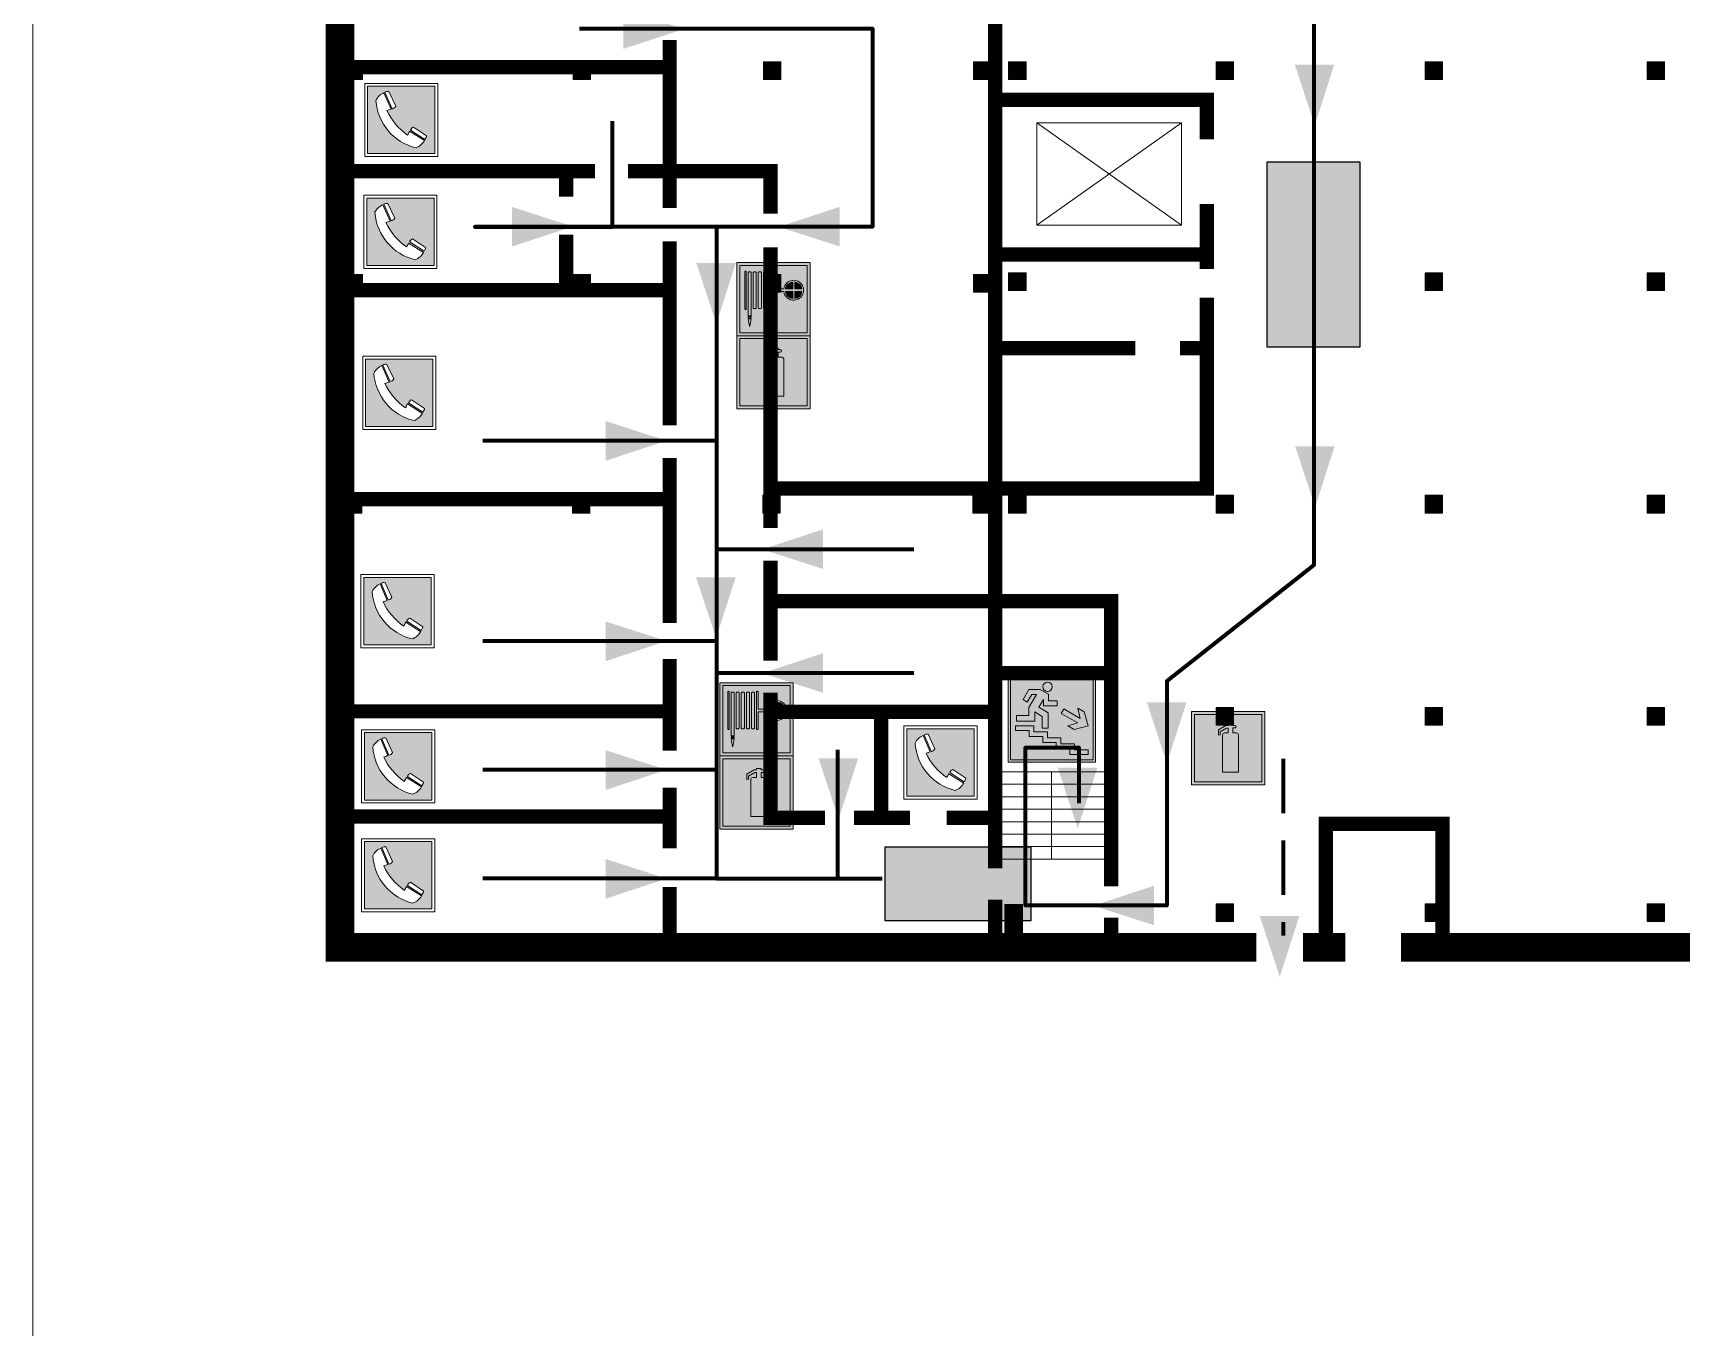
# Model space of a CAD drawing. Header units: millimetres. Extents: x 13810 to 67229, y 12374 to 21950.
# Drawn here: x 30417.2 to 30538.3, y 13851 to 13946 of the extents above; entities that cross this region are included whole.
import ezdxf

# ---------------------------------------------------------------- set-up
doc = ezdxf.new("R2010")
doc.units = ezdxf.units.MM
doc.linetypes.add('{ Wide Dash }', pattern=[12, 4, -2, 4, -2])
doc.layers.add('План_Штампы', color=7, linetype='Continuous')

# ---------------------------------------------------------------- blocks, each defined once
blk = doc.blocks.new('A$C32E8229D')
at = {"true_color": 0xffffff}
blk.add_hatch(color=7, dxfattribs=at).paths.add_polyline_path([(0, 0), (0, -8), (16, -8), (16, 0)])
h = blk.add_hatch(color=126)
h.paths.add_polyline_path([(0.2, -0.2), (15.8, -0.2), (15.8, -7.8), (0.2, -7.8)])
h.paths.add_polyline_path([(13.49, -2.05), (12.08, -2.05), (11.37, -2.63, 0.162397), (11.29, -2.84), (11.29, -3.63), (10.35, -3.63), (10.35, -4.05), (11.68, -4.05), (11.68, -3.48), (12.26, -4.28), (11.29, -5.1), (11.29, -6.78), (11.85, -6.78), (11.85, -5.44), (12.8, -4.64), (12.8, -5.94), (14.46, -5.94), (14.46, -5.39), (13.45, -5.39), (13.45, -3.97), (12.46, -2.59), (13.15, -2.59), (13.69, -3.34), (14.18, -3)], flags=16)
h.paths.add_polyline_path([(10.74, -1.82, 1), (11.8, -1.82, 1)], flags=16)
h.paths.add_polyline_path([(9.39, -3.59), (5.99, -3.59), (6.56, -3.03), (5.91, -3.03), (5.1, -3.83), (5.91, -4.64), (6.56, -4.64), (5.99, -4.09), (9.39, -4.09)], flags=16)
h.paths.add_polyline_path([(4.29, -1.08), (1.72, -1.08), (1.72, -6.6), (4.29, -6.6)], flags=16)
at = {"color": 126}
blk.add_lwpolyline([(16, -8), (0, -8), (0, 0), (16, 0)], close=True, dxfattribs=at)
blk = doc.blocks.new('A$C7B4425F7')
at = {"true_color": 0xffffff}
blk.add_hatch(color=7, dxfattribs=at).paths.add_polyline_path([(0, 0), (-16, 0), (-16, -8), (0, -8)])
h = blk.add_hatch(color=126)
h.paths.add_polyline_path([(-0.2, -0.2), (-15.8, -0.2), (-15.8, -7.8), (-0.2, -7.8)])
h.paths.add_polyline_path([(-11.76, -2.03), (-11.76, -3.66), (-11.17, -3.66, -0.568275), (-11.17, -6.18), (-12.58, -6.18), (-12.58, -2.03)], flags=16)
h.paths.add_polyline_path([(-13.33, -4.12, -0.495768), (-13.59, -6.18), (-15.03, -6.18), (-15.03, -2.03), (-13.59, -2.03, -0.487973)], flags=16)
h.paths.add_polyline_path([(-10.25, -2.03), (-9.48, -2.03), (-9.48, -6.18), (-10.25, -6.18)], flags=16)
h.paths.add_polyline_path([(-13.84, -3.69), (-14.24, -3.69), (-14.24, -3.03), (-13.9, -3.03, -0.692621)], flags=0)
h.paths.add_polyline_path([(-9.15, -2.03), (-8.4, -2.03), (-8.04, -3.07), (-7.68, -2.03), (-6.93, -2.03), (-7.64, -4.1), (-6.93, -6.18), (-7.68, -6.18), (-8.04, -5.14), (-8.4, -6.18), (-9.15, -6.18), (-8.44, -4.1)], flags=16)
h.paths.add_polyline_path([(-11.76, -4.46), (-11.42, -4.46, -0.692621), (-11.36, -5.12), (-11.76, -5.12)], flags=0)
h.paths.add_polyline_path([(-13.9, -5.2), (-14.24, -5.2), (-14.24, -4.55), (-13.84, -4.55, -0.708038)], flags=0)
edge = h.paths.add_edge_path(flags=16)
edge.add_ellipse((-5.51, -4.08), major_axis=(0, 2.05), ratio=0.586184, start_angle=0, end_angle=360)
edge = h.paths.add_edge_path(flags=0)
edge.add_ellipse((-5.51, -4.08), major_axis=(0, 1.14), ratio=0.454828, start_angle=0, end_angle=360)
h.paths.add_polyline_path([(-4.13, -4.96, 0.377264), (-3.48, -4.52, 0.0555), (-3.16, -2.03), (-1.66, -2.03), (-1.66, -4.96), (-0.96, -4.96), (-0.96, -7.01), (-1.75, -7.01), (-1.75, -6.18), (-3.3, -6.18), (-3.3, -7.02), (-4.13, -7.02)], flags=16)
h.paths.add_polyline_path([(-2.73, -2.91), (-2.28, -2.91), (-2.28, -4.96), (-3.05, -4.96, 0.079136)], flags=0)
at = {"color": 126}
blk.add_lwpolyline([(-16, -8), (0, -8), (0, 0), (-16, 0)], close=True, dxfattribs=at)
blk = doc.blocks.new('A$C456E1F9C')
at = {"lineweight": 5}
h = blk.add_hatch(color=242, dxfattribs=at)
h.paths.add_polyline_path([(0.51, -1.47), (0.51, -13.26), (12.29, -13.26), (12.29, -1.47)])
h.paths.add_polyline_path([(5.42, -4.95, -0.254479), (4.78, -5.4), (3.52, -2.53, -0.209735), (4.23, -2.4)], flags=16)
h.paths.add_polyline_path([(8.53, -8.6), (10.87, -10.17), (10.54, -10.76), (8.03, -9.13, -0.192251)], flags=16)
h.paths.add_polyline_path([(4.61, -5.49, 0.005518), (3.87, -5.72, 0.128647), (7.49, -10.01, 0.00809), (7.83, -9.33), (10.47, -10.97, -0.16736), (8.99, -12.25, -0.327862), (1.95, -3.95, -0.166952), (3.36, -2.62)], flags=16)
at = {"color": 242, "lineweight": 5}
for p, q in [((0, -13.77), (0, -0.97)), ((12.8, -0.97), (0, -0.97)), ((4.61, -5.49), (3.36, -2.62)), ((3.52, -2.53), (4.78, -5.4)), ((4.23, -2.4), (5.42, -4.95)), ((12.8, -13.77), (12.8, -0.97)), ((10.81, -10.12), (8.53, -8.6)), ((7.83, -9.33), (10.47, -10.97)), ((8.03, -9.13), (10.54, -10.76)), ((10.54, -10.76), (10.8, -10.3)), ((10.8, -10.3), (10.81, -10.12)), ((0, -13.77), (12.8, -13.77))]:
    blk.add_line(p, q, dxfattribs=at)
blk.add_lwpolyline([(0.51, -1.47), (12.29, -1.47), (12.29, -13.26), (0.51, -13.26)], close=True, dxfattribs=at)
for centre, radius, start, end in [((4.59, -5.34), 2.99, 114.2845, 152.1974), ((4.02, -3.27), 0.891, 76.3284, 123.7092), ((11.12, -3.31), 9.19, 183.9915, 256.6009), ((14.98, -39.1), 35.17, 107.1487, 108.4135), ((13.86, -0.94), 11.08, 205.5536, 234.8762), ((4.68, -4.59), 0.824, 276.9621, 334.0723), ((8.94, -9.5), 0.989, 114.4092, 157.9388), ((-13.31, 0.8), 23.44, 332.5487, 334.4027), ((7.87, -9.46), 3, 291.9291, 329.9329)]:
    blk.add_arc(centre, radius, start, end, dxfattribs=at)
blk = doc.blocks.new('A$C3AD82952')
at = {"true_color": 0xf5f5ff}
h = blk.add_hatch(color=7, dxfattribs=at)
h.dxf.hatch_style = 1
h.paths.add_polyline_path([(8.21, 8.73, 0.414214), (7.89, 9.05), (7.22, 9.05), (7.22, 9.92), (7.59, 9.92, 1), (7.57, 10.36), (7.22, 10.36), (7.22, 10.6), (6.43, 10.6), (6.43, 10.36), (6.01, 10.36), (4.74, 9.59), (4.74, 8.69), (4.98, 8.73), (4.98, 9.26), (6.12, 9.91), (6.43, 9.91), (6.43, 9.05), (5.76, 9.05, 0.414214), (5.44, 8.73), (5.44, 2.2), (8.21, 2.2)], flags=0)
h.paths.add_polyline_path([(12.8, 12.8), (0, 12.8), (0, 0), (12.8, 0)])
h.paths.add_polyline_path([(0.51, 12.29), (12.29, 12.29), (12.29, 0.51), (0.51, 0.51)], flags=16)
h.paths.add_polyline_path([(4.74, 9.59), (6.01, 10.36), (6.43, 10.36), (6.43, 10.6), (7.22, 10.6), (7.22, 10.36), (7.59, 10.36, -0.94586), (7.59, 9.92), (7.22, 9.92), (7.22, 9.05), (7.89, 9.05, -0.414214), (8.21, 8.73), (8.21, 2.2), (5.44, 2.2), (5.44, 8.73, -0.414214), (5.76, 9.05), (6.43, 9.05), (6.43, 9.91), (6.12, 9.91), (4.98, 9.26), (4.98, 8.73), (4.74, 8.69)], flags=0)
h = blk.add_hatch(color=242)
h.dxf.hatch_style = 1
h.paths.add_polyline_path([(12.29, 12.29), (0.51, 12.29), (0.51, 0.51), (12.29, 0.51)])
h.paths.add_polyline_path([(4.74, 8.69), (4.74, 9.59), (6.01, 10.36), (6.43, 10.36), (6.43, 10.6), (7.22, 10.6), (7.22, 10.36), (7.59, 10.36, -0.94586), (7.59, 9.92), (7.22, 9.92), (7.22, 9.05), (7.89, 9.05, -0.414214), (8.21, 8.73), (8.21, 2.2), (5.44, 2.2), (5.44, 8.73, -0.414214), (5.76, 9.05), (6.43, 9.05), (6.43, 9.91), (6.12, 9.91), (4.98, 9.26), (4.98, 8.73)], flags=16)
h = blk.add_hatch(color=7, dxfattribs=at)
h.dxf.hatch_style = 1
h.paths.add_polyline_path([(8.21, 8.73, 0.414214), (7.89, 9.05), (7.22, 9.05), (7.22, 9.92), (7.59, 9.92, 1), (7.57, 10.36), (7.22, 10.36), (7.22, 10.6), (6.43, 10.6), (6.43, 10.36), (6.01, 10.36), (4.74, 9.59), (4.74, 8.69), (4.98, 8.73), (4.98, 9.26), (6.12, 9.91), (6.43, 9.91), (6.43, 9.05), (5.76, 9.05, 0.414214), (5.44, 8.73), (5.44, 2.2), (8.21, 2.2)])
at = {"color": 242, "lineweight": 5}
for p, q in [((0, 0), (0, 12.8)), ((0, 12.8), (12.8, 12.8)), ((12.8, 0), (12.8, 12.8)), ((6.01, 10.36), (4.74, 9.59)), ((4.74, 9.59), (4.74, 8.69)), ((4.74, 8.69), (4.98, 8.73)), ((4.98, 9.26), (6.12, 9.91)), ((4.98, 8.73), (4.98, 9.26)), ((5.44, 2.2), (5.44, 8.73)), ((5.76, 9.05), (6.43, 9.05)), ((6.01, 10.36), (6.43, 10.36)), ((6.12, 9.91), (6.43, 9.91)), ((7.22, 10.6), (6.43, 10.6)), ((6.43, 10.6), (6.43, 10.36)), ((6.43, 9.91), (6.43, 9.05)), ((7.22, 10.36), (7.22, 10.6)), ((7.59, 10.36), (7.22, 10.36)), ((7.22, 9.05), (7.22, 9.92)), ((7.59, 9.92), (7.22, 9.92)), ((7.89, 9.05), (7.22, 9.05)), ((8.21, 2.2), (8.21, 8.73)), ((0, 0), (12.8, 0)), ((5.44, 2.2), (8.21, 2.2))]:
    blk.add_line(p, q, dxfattribs=at)
blk.add_lwpolyline([(0.51, 12.29), (12.29, 12.29), (12.29, 0.51), (0.51, 0.51)], close=True, dxfattribs=at)
for centre, radius, start, end in [((5.76, 8.73), 0.32, 90, 180), ((7.58, 10.14), 0.223, 273.1875, 86.8125), ((7.89, 8.73), 0.32, 0, 90)]:
    blk.add_arc(centre, radius, start, end, dxfattribs=at)
blk = doc.blocks.new('A$C37112FD5')
at = {"true_color": 0xf5f5ff}
h = blk.add_hatch(color=7, dxfattribs=at)
h.dxf.hatch_style = 1
h.paths.add_polyline_path([(12.8, -7.4), (0, -7.4), (0, -20.2), (12.8, -20.2)])
h.paths.add_polyline_path([(12.29, -7.91), (12.29, -19.69), (0.51, -19.69), (0.51, -7.91)], flags=16)
h.paths.add_polyline_path([(4.98, -9.04, -0.42597), (5.17, -9.22), (5.17, -12.25), (5.17, -15.29, -0.432244), (4.98, -15.47), (4.83, -15.47, -0.42597), (4.64, -15.29), (4.64, -12.25), (4.64, -9.22, -0.432244), (4.83, -9.04)], flags=0)
h.paths.add_polyline_path([(4.28, -9.22), (4.28, -12.25), (4.28, -15.29, -0.432244), (4.09, -15.47), (3.94, -15.47, -0.42597), (3.75, -15.29), (3.75, -12.25), (3.75, -9.22, -0.432244), (3.94, -9.04), (4.09, -9.04, -0.42597)], flags=0)
h.paths.add_polyline_path([(5.72, -9.04), (5.87, -9.04, -0.42597), (6.06, -9.22), (6.06, -12.25), (6.06, -15.29, -0.432244), (5.87, -15.47), (5.72, -15.47, -0.42597), (5.53, -15.29), (5.53, -12.25), (5.53, -9.22, -0.432244)], flags=0)
h.paths.add_polyline_path([(6.42, -8.9), (6.5, -8.9, -0.42597), (6.69, -9.08), (6.69, -12.03), (8.21, -12.03, -15.824349), (8.21, -12.47), (6.69, -12.47), (6.69, -15.42, -0.432244), (6.5, -15.6), (6.42, -15.6)], flags=0)
h.paths.add_polyline_path([(3.39, -9.22), (3.39, -12.25), (3.39, -15.29, -0.432244), (3.2, -15.47), (3.05, -15.47, -0.42597), (2.85, -15.29), (2.85, -12.25), (2.85, -9.22, -0.432244), (3.05, -9.04), (3.2, -9.04, -0.42597)], flags=0)
h.paths.add_polyline_path([(2.5, -9.22), (2.5, -16.71), (1.96, -16.71), (1.96, -9.22, -0.432244), (2.15, -9.04), (2.31, -9.04, -0.42597)], flags=0)
h.paths.add_polyline_path([(1.61, -8.9), (1.61, -15.6), (1.57, -15.6, -0.42597), (1.37, -15.42), (1.37, -12.03), (1.37, -9.09, -0.432244), (1.57, -8.9)], flags=0)
h.paths.add_polyline_path([(9.76, -10.81), (9.76, -12.03), (8.49, -12.03, -0.336371)], flags=0)
h.paths.add_polyline_path([(8.49, -12.47), (9.76, -12.47), (9.76, -13.7, -0.336371)], flags=0)
h.paths.add_polyline_path([(10.11, -10.81, -0.336371), (11.38, -12.03), (10.11, -12.03)], flags=0)
h.paths.add_polyline_path([(10.11, -12.47), (11.38, -12.47, -0.336371), (10.11, -13.7)], flags=0)
h.paths.add_polyline_path([(2.5, -16.84), (2.5, -17.05), (1.97, -17.05), (1.97, -16.84)], flags=0)
h.paths.add_polyline_path([(2.5, -17.24, -0.033778), (2.24, -18.6, -0.033778), (1.97, -17.24)], flags=0)
h = blk.add_hatch(color=242)
h.dxf.hatch_style = 1
h.paths.add_polyline_path([(12.29, -7.91), (0.51, -7.91), (0.51, -19.69), (12.29, -19.69)])
h.paths.add_polyline_path([(6.42, -15.6), (6.42, -8.9), (6.5, -8.9, -0.42597), (6.69, -9.08), (6.69, -12.03), (8.21, -12.03, -15.824349), (8.21, -12.47), (6.69, -12.47), (6.69, -15.42, -0.432244), (6.5, -15.6)], flags=16)
h.paths.add_polyline_path([(5.87, -15.47), (5.72, -15.47, -0.42597), (5.53, -15.29), (5.53, -12.25), (5.53, -9.22, -0.432244), (5.72, -9.04), (5.87, -9.04, -0.42597), (6.06, -9.22), (6.06, -12.25), (6.06, -15.29, -0.432244)], flags=16)
h.paths.add_polyline_path([(4.98, -15.47), (4.83, -15.47, -0.42597), (4.64, -15.29), (4.64, -12.25), (4.64, -9.22, -0.432244), (4.83, -9.04), (4.98, -9.04, -0.42597), (5.17, -9.22), (5.17, -12.25), (5.17, -15.29, -0.432244)], flags=16)
h.paths.add_polyline_path([(4.09, -15.47), (3.94, -15.47, -0.42597), (3.75, -15.29), (3.75, -12.25), (3.75, -9.22, -0.432244), (3.94, -9.04), (4.09, -9.04, -0.42597), (4.28, -9.22), (4.28, -12.25), (4.28, -15.29, -0.432244)], flags=16)
h.paths.add_polyline_path([(3.2, -15.47), (3.05, -15.47, -0.42597), (2.85, -15.29), (2.85, -12.25), (2.85, -9.22, -0.432244), (3.05, -9.04), (3.2, -9.04, -0.42597), (3.39, -9.22), (3.39, -12.25), (3.39, -15.29, -0.432244)], flags=16)
h.paths.add_polyline_path([(2.5, -17.05), (1.97, -17.05), (1.97, -16.84), (2.5, -16.84)], flags=16)
h.paths.add_polyline_path([(2.5, -17.24, -0.033778), (2.24, -18.6, -0.033778), (1.97, -17.24)], flags=16)
h.paths.add_polyline_path([(2.5, -16.71), (1.96, -16.71), (1.96, -9.22, -0.432244), (2.15, -9.04), (2.31, -9.04, -0.42597), (2.5, -9.22)], flags=16)
h.paths.add_polyline_path([(1.61, -15.6), (1.57, -15.6, -0.42597), (1.37, -15.42), (1.37, -12.03), (1.37, -9.09, -0.432244), (1.57, -8.9), (1.61, -8.9)], flags=16)
h.paths.add_polyline_path([(8.49, -12.47), (9.76, -12.47), (9.76, -13.7, -0.336371)], flags=0)
h.paths.add_polyline_path([(10.11, -13.7), (10.11, -12.47), (11.38, -12.47, -0.336371)], flags=0)
h.paths.add_polyline_path([(8.49, -12.03, -0.336371), (9.76, -10.81), (9.76, -12.03)], flags=0)
h.paths.add_polyline_path([(10.11, -12.03), (10.11, -10.81, -0.336371), (11.38, -12.03)], flags=0)
h = blk.add_hatch(color=7, dxfattribs=at)
h.dxf.hatch_style = 1
h.paths.add_polyline_path([(1.61, -8.9), (1.57, -8.9, 0.432244), (1.37, -9.09), (1.37, -12.03), (1.37, -15.42, 0.42597), (1.57, -15.6), (1.61, -15.6)])
h.paths.add_polyline_path([(2.5, -9.22, 0.42597), (2.31, -9.04), (2.15, -9.04, 0.432244), (1.96, -9.22), (1.96, -16.71), (2.5, -16.71)])
h.paths.add_polyline_path([(2.5, -16.84), (1.97, -16.84), (1.97, -17.05), (2.5, -17.05)])
h.paths.add_polyline_path([(2.5, -17.24), (1.97, -17.24, 0.033778), (2.24, -18.6, 0.033778)])
h.paths.add_polyline_path([(3.39, -12.25), (3.39, -9.22, 0.42597), (3.2, -9.04), (3.05, -9.04, 0.432244), (2.85, -9.22), (2.85, -12.25), (2.85, -15.29, 0.42597), (3.05, -15.47), (3.2, -15.47, 0.432244), (3.39, -15.29)])
h.paths.add_polyline_path([(4.28, -12.25), (4.28, -9.22, 0.42597), (4.09, -9.04), (3.94, -9.04, 0.432244), (3.75, -9.22), (3.75, -12.25), (3.75, -15.29, 0.42597), (3.94, -15.47), (4.09, -15.47, 0.432244), (4.28, -15.29)])
h.paths.add_polyline_path([(5.17, -12.25), (5.17, -9.22, 0.42597), (4.98, -9.04), (4.83, -9.04, 0.432244), (4.64, -9.22), (4.64, -12.25), (4.64, -15.29, 0.42597), (4.83, -15.47), (4.98, -15.47, 0.432244), (5.17, -15.29)])
h.paths.add_polyline_path([(6.06, -12.25), (6.06, -9.22, 0.42597), (5.87, -9.04), (5.72, -9.04, 0.432244), (5.53, -9.22), (5.53, -12.25), (5.53, -15.29, 0.42597), (5.72, -15.47), (5.87, -15.47, 0.432244), (6.06, -15.29)])
h.paths.add_polyline_path([(6.69, -12.47), (8.21, -12.47, 15.824349), (8.21, -12.03), (6.69, -12.03), (6.69, -9.08, 0.42597), (6.5, -8.9), (6.42, -8.9), (6.42, -15.6), (6.5, -15.6, 0.432244), (6.69, -15.42)])
h.paths.add_polyline_path([(8.49, -12.47), (9.76, -12.47), (9.76, -13.7, -0.336371)], flags=16)
h.paths.add_polyline_path([(8.49, -12.03, -0.336371), (9.76, -10.81), (9.76, -12.03)], flags=16)
h.paths.add_polyline_path([(10.11, -12.47), (11.38, -12.47, -0.336371), (10.11, -13.7)], flags=16)
h.paths.add_polyline_path([(10.11, -12.03), (10.11, -10.81, -0.336371), (11.38, -12.03)], flags=16)
h = blk.add_hatch(color=242)
h.dxf.hatch_style = 1
h.paths.add_polyline_path([(9.76, -10.81, 0.336371), (8.49, -12.03), (9.76, -12.03)])
h.paths.add_polyline_path([(10.11, -10.81), (10.11, -12.03), (11.38, -12.03, 0.336371)])
h.paths.add_polyline_path([(11.38, -12.47), (10.11, -12.47), (10.11, -13.7, 0.336371)])
h.paths.add_polyline_path([(9.76, -12.47), (8.49, -12.47, 0.336371), (9.76, -13.7)])
at = {"color": 242, "lineweight": 5}
for p, q in [((0, -20.2), (0, -7.4)), ((0, -7.4), (12.8, -7.4)), ((12.8, -20.2), (12.8, -7.4)), ((1.37, -12.03), (1.37, -9.08)), ((1.57, -8.9), (1.61, -8.9)), ((1.61, -8.9), (1.61, -15.6)), ((1.96, -16.71), (1.96, -9.22)), ((2.15, -9.04), (2.31, -9.04)), ((2.5, -16.71), (2.5, -9.22)), ((2.85, -12.25), (2.85, -9.22)), ((3.05, -9.04), (3.2, -9.04)), ((3.39, -12.25), (3.39, -9.22)), ((3.75, -12.25), (3.75, -9.22)), ((3.94, -9.04), (4.09, -9.04)), ((4.28, -12.25), (4.28, -9.22)), ((4.64, -12.25), (4.64, -9.22)), ((4.83, -9.04), (4.98, -9.04)), ((5.17, -12.25), (5.17, -9.22)), ((5.53, -12.25), (5.53, -9.22)), ((5.72, -9.04), (5.87, -9.04)), ((6.06, -12.25), (6.06, -9.22)), ((6.42, -8.9), (6.42, -15.6)), ((6.5, -8.9), (6.42, -8.9)), ((6.69, -12.03), (6.69, -9.08)), ((9.76, -10.81), (9.76, -12.03)), ((10.11, -10.81), (10.11, -12.03)), ((1.37, -12.03), (1.37, -15.42)), ((2.85, -12.25), (2.85, -15.29)), ((3.39, -12.25), (3.39, -15.29)), ((3.75, -12.25), (3.75, -15.29)), ((4.28, -12.25), (4.28, -15.29)), ((4.64, -12.25), (4.64, -15.29)), ((5.17, -12.25), (5.17, -15.29)), ((5.53, -12.25), (5.53, -15.29)), ((6.06, -12.25), (6.06, -15.29)), ((8.21, -12.03), (6.69, -12.03)), ((8.21, -12.47), (6.69, -12.47)), ((6.69, -12.47), (6.69, -15.42)), ((9.76, -12.03), (8.49, -12.03)), ((9.76, -12.47), (8.49, -12.47)), ((9.76, -12.47), (9.76, -13.7)), ((11.38, -12.03), (10.11, -12.03)), ((11.38, -12.47), (10.11, -12.47)), ((10.11, -12.47), (10.11, -13.7)), ((1.57, -15.6), (1.61, -15.6)), ((1.96, -16.71), (2.5, -16.71)), ((1.97, -16.84), (2.5, -16.84)), ((1.97, -17.05), (1.97, -16.84)), ((2.5, -17.05), (1.97, -17.05)), ((1.97, -17.24), (2.5, -17.24)), ((2.5, -16.84), (2.5, -17.05)), ((3.05, -15.47), (3.2, -15.47)), ((3.94, -15.47), (4.09, -15.47)), ((4.83, -15.47), (4.98, -15.47)), ((5.72, -15.47), (5.87, -15.47)), ((6.42, -15.6), (6.5, -15.6)), ((0, -20.2), (12.8, -20.2))]:
    blk.add_line(p, q, dxfattribs=at)
blk.add_lwpolyline([(0.51, -7.91), (12.29, -7.91), (12.29, -19.69), (0.51, -19.69)], close=True, dxfattribs=at)
for centre, radius, start, end in [((1.56, -9.09), 0.182, 87.1027, 180.6071), ((2.15, -9.22), 0.182, 87.1027, 180.6071), ((2.32, -9.22), 0.182, 359.3929, 92.8973), ((3.04, -9.22), 0.182, 87.1027, 180.6071), ((3.21, -9.22), 0.182, 359.3929, 92.8973), ((3.93, -9.22), 0.182, 87.1027, 180.6071), ((4.1, -9.22), 0.182, 359.3929, 92.8973), ((4.82, -9.22), 0.182, 87.1027, 180.6071), ((4.99, -9.22), 0.182, 359.3929, 92.8973), ((5.71, -9.22), 0.182, 87.1027, 180.6071), ((5.88, -9.22), 0.182, 359.3929, 92.8973), ((6.51, -9.09), 0.182, 359.3929, 92.8973), ((9.93, -12.25), 1.74, 187.2319, 172.7681), ((9.93, -12.25), 1.46, 96.9927, 171.3585), ((9.93, -12.25), 1.46, 8.6415, 83.0073), ((9.93, -12.25), 1.46, 188.6415, 263.0073), ((9.93, -12.25), 1.46, 276.9927, 351.3585), ((1.56, -15.42), 0.182, 179.3929, 272.8973), ((12.17, -15.98), 10.27, 187.041, 194.7793), ((-7.7, -15.98), 10.27, 345.2207, 352.959), ((3.04, -15.29), 0.182, 179.3929, 272.8973), ((3.21, -15.29), 0.182, 267.1027, 0.6071), ((3.93, -15.29), 0.182, 179.3929, 272.8973), ((4.1, -15.29), 0.182, 267.1027, 0.6071), ((4.82, -15.29), 0.182, 179.3929, 272.8973), ((4.99, -15.29), 0.182, 267.1027, 0.6071), ((5.71, -15.29), 0.182, 179.3929, 272.8973), ((5.88, -15.29), 0.182, 267.1027, 0.6071), ((6.51, -15.42), 0.182, 267.1027, 0.6071)]:
    blk.add_arc(centre, radius, start, end, dxfattribs=at)
blk = doc.blocks.new('вниз')
at = {"lineweight": 0, "true_color": 0xffffff}
h = blk.add_hatch(color=7, dxfattribs=at)
h.dxf.hatch_style = 1
h.paths.add_polyline_path([(40994.51, -4472.22), (40986.51, -4472.22), (40986.51, -4480.22), (40994.51, -4480.22)])
h.paths.add_polyline_path([(40994.31, -4472.42), (40994.31, -4480.01), (40986.71, -4480.01), (40986.71, -4472.42)], flags=16)
h.paths.add_polyline_path([(40988.43, -4473.53), (40989.43, -4473.53), (40990.19, -4473.96), (40990.19, -4474.6), (40991, -4474.6), (40991, -4475.06), (40989.73, -4475.06), (40989.73, -4474.46), (40989.3, -4475.18), (40990.17, -4475.7), (40990.17, -4477.11), (40989.63, -4477.11), (40989.63, -4476.01), (40988.94, -4475.59), (40988.94, -4476.46), (40988.94, -4476.46), (40987.47, -4476.46), (40987.26, -4476.46), (40987.26, -4475.92), (40988.4, -4475.92), (40988.4, -4475.2), (40989.1, -4473.99), (40988.66, -4473.99), (40988.24, -4474.7), (40987.86, -4474.47), (40988.41, -4473.56)], flags=0)
h.paths.add_polyline_path([(40990.55, -4473.29, -1), (40989.69, -4473.29, -1)], flags=0)
h.paths.add_polyline_path([(40988.85, -4476.89), (40988.85, -4477.43), (40990.1, -4477.43), (40990.1, -4477.99), (40991.34, -4477.99), (40991.34, -4478.54), (40992.59, -4478.54), (40992.59, -4479.09), (40993.83, -4479.09), (40993.83, -4479.52), (40992.17, -4479.52), (40992.17, -4478.97), (40990.91, -4478.97), (40990.91, -4478.41), (40989.68, -4478.41), (40989.68, -4477.86), (40988.43, -4477.86), (40988.43, -4477.31), (40987.6, -4477.31), (40987.18, -4477.31), (40987.18, -4476.89)], flags=0)
h.paths.add_polyline_path([(40991.61, -4475.33), (40993.12, -4476.2), (40992.9, -4475.27), (40993.48, -4475.6), (40993.83, -4476.88), (40992.56, -4477.22), (40991.97, -4476.88), (40992.9, -4476.61), (40991.38, -4475.74), (40991.58, -4475.39)], flags=0)
h.paths.add_polyline_path([(40990.19, -4473.96), (40989.43, -4473.53), (40988.43, -4473.53), (40988.41, -4473.56), (40987.86, -4474.47), (40988.24, -4474.7), (40988.66, -4473.99), (40989.1, -4473.99), (40988.4, -4475.2), (40988.4, -4475.92), (40987.26, -4475.92), (40987.26, -4476.46), (40987.47, -4476.46), (40988.94, -4476.46), (40988.94, -4476.27), (40988.94, -4475.59), (40989.63, -4476.01), (40989.63, -4477.11), (40990.17, -4477.11), (40990.17, -4475.7), (40989.3, -4475.18), (40989.73, -4474.46), (40989.73, -4475.06), (40991, -4475.06), (40991, -4474.6), (40990.19, -4474.6)], flags=0)
h.paths.add_polyline_path([(40990.55, -4473.29, 1), (40989.69, -4473.29, 1)], flags=0)
h.paths.add_polyline_path([(40991.61, -4475.33), (40991.58, -4475.39), (40991.38, -4475.74), (40992.9, -4476.61), (40991.97, -4476.88), (40992.56, -4477.22), (40993.83, -4476.88), (40993.48, -4475.6), (40992.9, -4475.27), (40993.12, -4476.2)], flags=0)
h.paths.add_polyline_path([(40990.1, -4477.43), (40988.85, -4477.43), (40988.85, -4476.89), (40987.18, -4476.89), (40987.18, -4477.31), (40987.6, -4477.31), (40988.43, -4477.31), (40988.43, -4477.86), (40989.68, -4477.86), (40989.68, -4478.41), (40990.91, -4478.41), (40990.91, -4478.97), (40992.17, -4478.97), (40992.17, -4479.52), (40993.83, -4479.52), (40993.83, -4479.09), (40992.59, -4479.09), (40992.59, -4478.54), (40991.34, -4478.54), (40991.34, -4477.99), (40990.1, -4477.99)], flags=0)
at = {"lineweight": 0}
h = blk.add_hatch(color=126, dxfattribs=at)
h.dxf.hatch_style = 1
h.paths.add_polyline_path([(40994.31, -4472.42), (40986.71, -4472.42), (40986.71, -4480.01), (40994.31, -4480.01)])
h.paths.add_polyline_path([(40988.43, -4473.53), (40989.43, -4473.53), (40990.19, -4473.96), (40990.19, -4474.6), (40991, -4474.6), (40991, -4475.06), (40989.73, -4475.06), (40989.73, -4474.46), (40989.3, -4475.18), (40990.17, -4475.7), (40990.17, -4477.11), (40989.63, -4477.11), (40989.63, -4476.01), (40988.94, -4475.59), (40988.94, -4476.46), (40988.94, -4476.46), (40987.47, -4476.46), (40987.26, -4476.46), (40987.26, -4475.92), (40988.4, -4475.92), (40988.4, -4475.2), (40989.1, -4473.99), (40988.66, -4473.99), (40988.24, -4474.7), (40987.86, -4474.47), (40988.41, -4473.56)], flags=16)
h.paths.add_polyline_path([(40990.55, -4473.29, -1), (40989.69, -4473.29, -1)], flags=16)
h.paths.add_polyline_path([(40988.85, -4476.89), (40988.85, -4477.43), (40990.1, -4477.43), (40990.1, -4477.99), (40991.34, -4477.99), (40991.34, -4478.54), (40992.59, -4478.54), (40992.59, -4479.09), (40993.83, -4479.09), (40993.83, -4479.52), (40992.17, -4479.52), (40992.17, -4478.97), (40990.91, -4478.97), (40990.91, -4478.41), (40989.68, -4478.41), (40989.68, -4477.86), (40988.43, -4477.86), (40988.43, -4477.31), (40987.6, -4477.31), (40987.18, -4477.31), (40987.18, -4476.89)], flags=16)
h.paths.add_polyline_path([(40991.61, -4475.33), (40993.12, -4476.2), (40992.9, -4475.27), (40993.48, -4475.6), (40993.83, -4476.88), (40992.56, -4477.22), (40991.97, -4476.88), (40992.9, -4476.61), (40991.38, -4475.74), (40991.58, -4475.39)], flags=16)
at = {"lineweight": 0, "true_color": 0xffffff}
h = blk.add_hatch(color=7, dxfattribs=at)
h.dxf.hatch_style = 1
h.paths.add_polyline_path([(40989.73, -4474.46), (40989.73, -4475.06), (40991, -4475.06), (40991, -4474.6), (40990.19, -4474.6), (40990.19, -4473.96), (40989.43, -4473.53), (40988.43, -4473.53), (40988.41, -4473.56), (40987.86, -4474.47), (40988.24, -4474.7), (40988.66, -4473.99), (40989.1, -4473.99), (40988.4, -4475.2), (40988.4, -4475.92), (40987.26, -4475.92), (40987.26, -4476.46), (40987.47, -4476.46), (40988.94, -4476.46), (40988.94, -4475.59), (40989.63, -4476.01), (40989.63, -4477.11), (40990.17, -4477.11), (40990.17, -4475.7), (40989.3, -4475.18)])
h.paths.add_polyline_path([(40989.69, -4473.29, 1), (40990.55, -4473.29, 1)])
h.paths.add_polyline_path([(40991.61, -4475.33), (40991.58, -4475.39), (40991.38, -4475.74), (40992.9, -4476.61), (40991.97, -4476.88), (40992.56, -4477.22), (40993.83, -4476.88), (40993.48, -4475.6), (40992.9, -4475.27), (40993.12, -4476.2)])
h.paths.add_polyline_path([(40990.1, -4477.43), (40988.85, -4477.43), (40988.85, -4476.89), (40987.18, -4476.89), (40987.18, -4477.31), (40987.6, -4477.31), (40988.43, -4477.31), (40988.43, -4477.86), (40989.68, -4477.86), (40989.68, -4478.41), (40990.91, -4478.41), (40990.91, -4478.97), (40992.17, -4478.97), (40992.17, -4479.52), (40993.83, -4479.52), (40993.83, -4479.09), (40992.59, -4479.09), (40992.59, -4478.54), (40991.34, -4478.54), (40991.34, -4477.99), (40990.1, -4477.99)])
at = {"color": 126, "lineweight": 0}
for points in [[(40986.51, -4472.22), (40994.51, -4472.22), (40994.51, -4480.22), (40986.51, -4480.22)], [(40986.71, -4472.42), (40994.31, -4472.42), (40994.31, -4480.01), (40986.71, -4480.01)]]:
    blk.add_lwpolyline(points, close=True, dxfattribs=at)
for points in [[(40987.47, -4476.46), (40987.26, -4476.46), (40987.26, -4475.92), (40988.4, -4475.92), (40988.4, -4475.2), (40989.1, -4473.99), (40988.66, -4473.99), (40988.24, -4474.7), (40987.86, -4474.47), (40988.41, -4473.56), (40988.43, -4473.53), (40989.43, -4473.53), (40990.19, -4473.96), (40990.19, -4474.6), (40991, -4474.6), (40991, -4475.06), (40989.73, -4475.06), (40989.73, -4474.46), (40989.3, -4475.18), (40990.17, -4475.7), (40990.17, -4477.11), (40989.63, -4477.11), (40989.63, -4476.01), (40988.94, -4475.59), (40988.94, -4476.46)], [(40987.47, -4476.46), (40988.94, -4476.46), (40988.94, -4476.27)], [(40991.58, -4475.39), (40991.38, -4475.74), (40992.9, -4476.61), (40991.97, -4476.88), (40992.56, -4477.22), (40993.83, -4476.88), (40993.48, -4475.6), (40992.9, -4475.27), (40993.12, -4476.2), (40991.61, -4475.33), (40991.58, -4475.39)], [(40987.6, -4477.31), (40987.18, -4477.31), (40987.18, -4476.89), (40988.85, -4476.89), (40988.85, -4477.43), (40990.1, -4477.43), (40990.1, -4477.99), (40991.34, -4477.99), (40991.34, -4478.54), (40992.59, -4478.54), (40992.59, -4479.09), (40993.83, -4479.09), (40993.83, -4479.52), (40992.17, -4479.52), (40992.17, -4478.97), (40990.91, -4478.97), (40990.91, -4478.41), (40989.68, -4478.41), (40989.68, -4477.86), (40988.43, -4477.86), (40988.43, -4477.31), (40987.6, -4477.31)]]:
    blk.add_lwpolyline(points, dxfattribs=at)
blk.add_circle((40990.12, -4473.29), 0.432, dxfattribs=at)

msp = doc.modelspace()

# ---------------------------------------------------------------- hatches: boundary and pattern name
at = {"lineweight": 0}
h = msp.add_hatch(color=256, dxfattribs=at)
h.dxf.hatch_style = 1
h.paths.add_polyline_path([(30440.15, 13943.91), (30440.15, 13942.61), (30441.43, 13942.61), (30441.43, 13943.91)])
h = msp.add_hatch(color=256, dxfattribs=at)
h.dxf.hatch_style = 1
h.paths.add_polyline_path([(30456.9, 13943.91), (30456.9, 13942.61), (30458.18, 13942.61), (30458.18, 13943.91)])
h = msp.add_hatch(color=256, dxfattribs=at)
h.dxf.hatch_style = 1
h.paths.add_polyline_path([(30470.88, 13943.91), (30470.88, 13942.61), (30472.16, 13942.61), (30472.16, 13943.91)])
h = msp.add_hatch(color=256, dxfattribs=at)
h.dxf.hatch_style = 1
h.paths.add_polyline_path([(30486.31, 13943.91), (30486.31, 13942.61), (30487.59, 13942.61), (30487.59, 13943.91)])
h = msp.add_hatch(color=256, dxfattribs=at)
h.dxf.hatch_style = 1
h.paths.add_polyline_path([(30488.89, 13943.91), (30488.89, 13942.61), (30490.17, 13942.61), (30490.17, 13943.91)])
h = msp.add_hatch(color=256, dxfattribs=at)
h.dxf.hatch_style = 1
h.paths.add_polyline_path([(30504.13, 13943.91), (30504.13, 13942.61), (30505.41, 13942.61), (30505.41, 13943.91)])
h = msp.add_hatch(color=256, dxfattribs=at)
h.dxf.hatch_style = 1
h.paths.add_polyline_path([(30519.48, 13943.91), (30519.48, 13942.61), (30520.76, 13942.61), (30520.76, 13943.91)])
h = msp.add_hatch(color=256, dxfattribs=at)
h.dxf.hatch_style = 1
h.paths.add_polyline_path([(30535.79, 13943.91), (30535.79, 13942.61), (30537.07, 13942.61), (30537.07, 13943.91)])
h = msp.add_hatch(color=256, dxfattribs=at)
h.dxf.hatch_style = 1
h.paths.add_polyline_path([(30440.15, 13928.29), (30440.15, 13927), (30441.43, 13927), (30441.43, 13928.29)])
h = msp.add_hatch(color=256, dxfattribs=at)
h.dxf.hatch_style = 1
h.paths.add_polyline_path([(30456.9, 13928.29), (30456.9, 13927), (30458.18, 13927), (30458.18, 13928.29)])
h = msp.add_hatch(color=256, dxfattribs=at)
h.dxf.hatch_style = 1
h.paths.add_polyline_path([(30470.88, 13928.29), (30470.88, 13927), (30472.16, 13927), (30472.16, 13928.29)])
h = msp.add_hatch(color=256, dxfattribs=at)
h.dxf.hatch_style = 1
h.paths.add_polyline_path([(30486.31, 13928.29), (30486.31, 13927), (30487.59, 13927), (30487.59, 13928.29)])
h = msp.add_hatch(color=256, dxfattribs=at)
h.dxf.hatch_style = 1
h.paths.add_polyline_path([(30488.89, 13928.42), (30488.89, 13927.12), (30490.17, 13927.12), (30490.17, 13928.42)])
h = msp.add_hatch(color=256, dxfattribs=at)
h.dxf.hatch_style = 1
h.paths.add_polyline_path([(30519.48, 13928.42), (30519.48, 13927.12), (30520.76, 13927.12), (30520.76, 13928.42)])
h = msp.add_hatch(color=256, dxfattribs=at)
h.dxf.hatch_style = 1
h.paths.add_polyline_path([(30535.79, 13928.42), (30535.79, 13927.12), (30537.07, 13927.12), (30537.07, 13928.42)])
h = msp.add_hatch(color=256, dxfattribs=at)
h.dxf.hatch_style = 1
h.paths.add_polyline_path([(30440.1, 13912.07), (30440.1, 13910.77), (30441.38, 13910.77), (30441.38, 13912.07)])
h = msp.add_hatch(color=256, dxfattribs=at)
h.dxf.hatch_style = 1
h.paths.add_polyline_path([(30456.85, 13912.07), (30456.85, 13910.77), (30458.13, 13910.77), (30458.13, 13912.07)])
h = msp.add_hatch(color=256, dxfattribs=at)
h.dxf.hatch_style = 1
h.paths.add_polyline_path([(30470.83, 13912.07), (30470.83, 13910.77), (30472.11, 13910.77), (30472.11, 13912.07)])
h = msp.add_hatch(color=256, dxfattribs=at)
h.dxf.hatch_style = 1
h.paths.add_polyline_path([(30486.26, 13912.07), (30486.26, 13910.77), (30487.54, 13910.77), (30487.54, 13912.07)])
h = msp.add_hatch(color=256, dxfattribs=at)
h.dxf.hatch_style = 1
h.paths.add_polyline_path([(30488.89, 13912.07), (30488.89, 13910.77), (30490.17, 13910.77), (30490.17, 13912.07)])
h = msp.add_hatch(color=256, dxfattribs=at)
h.dxf.hatch_style = 1
h.paths.add_polyline_path([(30504.13, 13912.07), (30504.13, 13910.77), (30505.41, 13910.77), (30505.41, 13912.07)])
h = msp.add_hatch(color=256, dxfattribs=at)
h.dxf.hatch_style = 1
h.paths.add_polyline_path([(30519.48, 13912.07), (30519.48, 13910.77), (30520.76, 13910.77), (30520.76, 13912.07)])
h = msp.add_hatch(color=256, dxfattribs=at)
h.dxf.hatch_style = 1
h.paths.add_polyline_path([(30535.79, 13912.07), (30535.79, 13910.77), (30537.07, 13910.77), (30537.07, 13912.07)])
h = msp.add_hatch(color=256, dxfattribs=at)
h.dxf.hatch_style = 1
h.paths.add_polyline_path([(30504.13, 13896.47), (30504.13, 13895.18), (30505.41, 13895.18), (30505.41, 13896.47)])
h = msp.add_hatch(color=256, dxfattribs=at)
h.dxf.hatch_style = 1
h.paths.add_polyline_path([(30519.48, 13896.47), (30519.48, 13895.18), (30520.76, 13895.18), (30520.76, 13896.47)])
h = msp.add_hatch(color=256, dxfattribs=at)
h.dxf.hatch_style = 1
h.paths.add_polyline_path([(30535.79, 13896.47), (30535.79, 13895.18), (30537.07, 13895.18), (30537.07, 13896.47)])
h = msp.add_hatch(color=256, dxfattribs=at)
h.dxf.hatch_style = 1
h.paths.add_polyline_path([(30488.62, 13882.01), (30488.62, 13880.72), (30489.9, 13880.72), (30489.9, 13882.01)])
h = msp.add_hatch(color=256, dxfattribs=at)
h.dxf.hatch_style = 1
h.paths.add_polyline_path([(30504.13, 13882.06), (30504.13, 13880.77), (30505.41, 13880.77), (30505.41, 13882.06)])
h = msp.add_hatch(color=256, dxfattribs=at)
h.dxf.hatch_style = 1
h.paths.add_polyline_path([(30519.48, 13882.06), (30519.48, 13880.77), (30520.76, 13880.77), (30520.76, 13882.06)])
h = msp.add_hatch(color=256, dxfattribs=at)
h.dxf.hatch_style = 1
h.paths.add_polyline_path([(30535.79, 13882.06), (30535.79, 13880.77), (30537.07, 13880.77), (30537.07, 13882.06)])
h = msp.add_hatch(color=256, dxfattribs=at)
h.dxf.hatch_style = 1
h.paths.add_polyline_path([(30488.62, 13880.72), (30488.62, 13879.43), (30489.9, 13879.43), (30489.9, 13880.72)])

# ---------------------------------------------------------------- linework, layer by layer
at = {"color": 126, "lineweight": 0, "true_color": 0x008754}
msp.add_lwpolyline([(30417.22, 14150.9), (31017.22, 14150.9), (31017.22, 13755.9), (30417.22, 13755.9)], close=True, dxfattribs=at)
at = {"lineweight": 0}
for points, const_width in [([(30439.78, 14056.04), (30439.78, 13878.87), (30507.1, 13878.87)], 2.1), ([(30487.9, 13884.67), (30487.9, 13944.72)], 1.05), ([(30503.46, 13938.23), (30503.46, 13941.13), (30487.9, 13941.13)], 1.05), ([(30503.46, 13929.76), (30487.9, 13929.76)], 1.05), ([(30487.9, 13904.29), (30471.41, 13904.29)], 1.05), ([(30496.42, 13883.34), (30496.42, 13904.29), (30487.9, 13904.29)], 1.05), ([(30496.42, 13899.01), (30487.9, 13899.01)], 1.05), ([(30520.76, 13878.87), (30520.76, 13887.93), (30512.2, 13887.93), (30512.2, 13879.41)], 1.05), ([(30487.9, 13879.37), (30487.9, 13882.36)], 1.05), ([(30517.71, 13878.87), (30993.17, 13878.87), (30993.17, 13881.09)], 2.1), ([(30496.42, 13879.09), (30496.42, 13881.04)], 1.05), ([(30510.52, 13878.87), (30513.62, 13878.87)], 2.1)]:
    msp.add_lwpolyline(points, dxfattribs=dict(at, const_width=const_width))
at = {"color": 126, "lineweight": 100, "true_color": 0x008754}
for points in [[(30968.54, 14049.97), (30973.16, 14049.97), (30973.16, 14045.39), (30963.41, 14045.39), (30963.41, 14028.07), (30983.79, 14028.07), (30983.79, 13949.75), (30511.32, 13949.75), (30511.32, 13906.94), (30500.51, 13898.41), (30500.51, 13881.93), (30490.13, 13881.93), (30490.13, 13893.54), (30494.05, 13893.54), (30494.05, 13889.45)], [(30457.37, 13946.36), (30478.89, 13946.36), (30478.89, 13931.79), (30449.68, 13931.79), (30459.79, 13931.79), (30459.79, 13939.56)], [(30467.44, 13931.79), (30467.44, 13883.91), (30479.6, 13883.91)], [(30467.44, 13916.08), (30450.26, 13916.08)], [(30467.44, 13908.11), (30481.93, 13908.11)], [(30467.44, 13901.36), (30450.26, 13901.36)], [(30467.44, 13899.02), (30481.93, 13899.02)], [(30476.35, 13883.91), (30476.35, 13893.37)], [(30467.44, 13891.9), (30450.26, 13891.9)], [(30467.44, 13883.91), (30450.26, 13883.91)]]:
    msp.add_lwpolyline(points, dxfattribs=at)
at = {"lineweight": 100, "const_width": 1.05}
for points in [[(30487.9, 13944.72), (30487.9, 14033.38)], [(30463.99, 13945.51), (30463.99, 13933.18)], [(30463.99, 13943.53), (30440.28, 13943.53)], [(30458.51, 13935.88), (30440.33, 13935.88)], [(30456.39, 13935.88), (30456.39, 13934)], [(30463.99, 13935.88), (30460.94, 13935.88)], [(30463.99, 13935.88), (30471.39, 13935.88), (30471.39, 13932.77)], [(30503.46, 13933.48), (30503.46, 13928.69)], [(30456.39, 13927.15), (30456.39, 13931.21)], [(30463.99, 13930.72), (30463.99, 13917.2)], [(30471.39, 13930.28), (30471.39, 13909.68)], [(30463.99, 13927.15), (30440.33, 13927.15)], [(30503.46, 13926.6), (30503.46, 13912.58), (30488.03, 13912.58)], [(30498.21, 13922.87), (30487.95, 13922.87)], [(30503.46, 13922.87), (30501.47, 13922.87)], [(30463.99, 13914.82), (30463.99, 13902.69)], [(30463.99, 13911.79), (30440.33, 13911.79)], [(30479.53, 13912.58), (30479.53, 13912.58), (30488.03, 13912.58), (30471.39, 13912.58)], [(30471.39, 13907.28), (30471.39, 13899.93)], [(30463.99, 13900.05), (30463.99, 13893.31)], [(30471.39, 13897.56), (30471.39, 13888.38), (30475.4, 13888.38)], [(30463.99, 13896.2), (30440.33, 13896.2)], [(30479.53, 13888.38), (30479.53, 13896.16), (30487.96, 13896.16), (30471.39, 13896.16)], [(30463.99, 13890.59), (30463.99, 13886.13)], [(30463.99, 13888.48), (30440.33, 13888.48)], [(30477.54, 13888.38), (30481.64, 13888.38)], [(30484.35, 13888.38), (30487.99, 13888.38)], [(30463.99, 13883.29), (30463.99, 13879.37)]]:
    msp.add_lwpolyline(points, dxfattribs=at)
at = {"lineweight": 0}
for points in [[(30441.43, 13942.61), (30440.15, 13942.61), (30440.15, 13943.91), (30441.43, 13943.91)], [(30458.18, 13942.61), (30456.9, 13942.61), (30456.9, 13943.91), (30458.18, 13943.91)], [(30472.16, 13942.61), (30470.88, 13942.61), (30470.88, 13943.91), (30472.16, 13943.91)], [(30487.59, 13942.61), (30486.31, 13942.61), (30486.31, 13943.91), (30487.59, 13943.91)], [(30490.17, 13942.61), (30488.89, 13942.61), (30488.89, 13943.91), (30490.17, 13943.91)], [(30505.41, 13942.61), (30504.13, 13942.61), (30504.13, 13943.91), (30505.41, 13943.91)], [(30520.76, 13942.61), (30519.48, 13942.61), (30519.48, 13943.91), (30520.76, 13943.91)], [(30537.07, 13942.61), (30535.79, 13942.61), (30535.79, 13943.91), (30537.07, 13943.91)], [(30501.59, 13931.92), (30490.96, 13931.92), (30490.96, 13939.43), (30501.59, 13939.43)], [(30441.43, 13927), (30440.15, 13927), (30440.15, 13928.29), (30441.43, 13928.29)], [(30458.18, 13927), (30456.9, 13927), (30456.9, 13928.29), (30458.18, 13928.29)], [(30472.16, 13927), (30470.88, 13927), (30470.88, 13928.29), (30472.16, 13928.29)], [(30487.59, 13927), (30486.31, 13927), (30486.31, 13928.29), (30487.59, 13928.29)], [(30490.17, 13927.12), (30488.89, 13927.12), (30488.89, 13928.42), (30490.17, 13928.42)], [(30520.76, 13927.12), (30519.48, 13927.12), (30519.48, 13928.42), (30520.76, 13928.42)], [(30537.07, 13927.12), (30535.79, 13927.12), (30535.79, 13928.42), (30537.07, 13928.42)], [(30441.38, 13910.77), (30440.1, 13910.77), (30440.1, 13912.07), (30441.38, 13912.07)], [(30458.13, 13910.77), (30456.85, 13910.77), (30456.85, 13912.07), (30458.13, 13912.07)], [(30472.11, 13910.77), (30470.83, 13910.77), (30470.83, 13912.07), (30472.11, 13912.07)], [(30487.54, 13910.77), (30486.26, 13910.77), (30486.26, 13912.07), (30487.54, 13912.07)], [(30490.17, 13910.77), (30488.89, 13910.77), (30488.89, 13912.07), (30490.17, 13912.07)], [(30505.41, 13910.77), (30504.13, 13910.77), (30504.13, 13912.07), (30505.41, 13912.07)], [(30520.76, 13910.77), (30519.48, 13910.77), (30519.48, 13912.07), (30520.76, 13912.07)], [(30537.07, 13910.77), (30535.79, 13910.77), (30535.79, 13912.07), (30537.07, 13912.07)], [(30505.41, 13895.18), (30504.13, 13895.18), (30504.13, 13896.47), (30505.41, 13896.47)], [(30520.76, 13895.18), (30519.48, 13895.18), (30519.48, 13896.47), (30520.76, 13896.47)], [(30537.07, 13895.18), (30535.79, 13895.18), (30535.79, 13896.47), (30537.07, 13896.47)], [(30492.05, 13891.76), (30488.04, 13891.76), (30488.04, 13890.84), (30492.05, 13890.84)], [(30496.06, 13891.76), (30492.05, 13891.76), (30492.05, 13890.84), (30496.06, 13890.84)], [(30492.05, 13890.84), (30488.04, 13890.84), (30488.04, 13889.93), (30492.05, 13889.93)], [(30496.06, 13890.84), (30492.05, 13890.84), (30492.05, 13889.93), (30496.06, 13889.93)], [(30492.05, 13889.93), (30488.04, 13889.93), (30488.04, 13889.01), (30492.05, 13889.01)], [(30496.06, 13889.93), (30492.05, 13889.93), (30492.05, 13889.01), (30496.06, 13889.01)], [(30492.05, 13889.01), (30488.04, 13889.01), (30488.04, 13888.09), (30492.05, 13888.09)], [(30492.05, 13888.09), (30488.04, 13888.09), (30488.04, 13887.18), (30492.05, 13887.18)], [(30496.06, 13889.01), (30492.05, 13889.01), (30492.05, 13888.09), (30496.06, 13888.09)], [(30496.06, 13888.09), (30492.05, 13888.09), (30492.05, 13887.18), (30496.06, 13887.18)], [(30492.05, 13887.18), (30488.04, 13887.18), (30488.04, 13886.26), (30492.05, 13886.26)], [(30496.06, 13887.18), (30492.05, 13887.18), (30492.05, 13886.26), (30496.06, 13886.26)], [(30492.05, 13886.26), (30488.04, 13886.26), (30488.04, 13885.35), (30492.05, 13885.35)], [(30496.06, 13886.26), (30492.05, 13886.26), (30492.05, 13885.35), (30496.06, 13885.35)], [(30489.9, 13880.72), (30488.62, 13880.72), (30488.62, 13882.01), (30489.9, 13882.01)], [(30505.41, 13880.77), (30504.13, 13880.77), (30504.13, 13882.06), (30505.41, 13882.06)], [(30520.76, 13880.77), (30519.48, 13880.77), (30519.48, 13882.06), (30520.76, 13882.06)], [(30537.07, 13880.77), (30535.79, 13880.77), (30535.79, 13882.06), (30537.07, 13882.06)], [(30489.9, 13879.43), (30488.62, 13879.43), (30488.62, 13880.72), (30489.9, 13880.72)]]:
    msp.add_lwpolyline(points, close=True, dxfattribs=at)
for points in [[(30501.59, 13939.43), (30490.96, 13931.92)], [(30501.59, 13931.92), (30490.96, 13939.43)]]:
    msp.add_lwpolyline(points, dxfattribs=at)
at = {"color": 126, "linetype": '{ Wide Dash }', "lineweight": 100, "true_color": 0x008754}
msp.add_lwpolyline([(30509.05, 13892.71), (30509.05, 13879.74)], dxfattribs=at)
at = {"layer": 'План_Штампы', "color": 126, "true_color": 0x008754}
for points in [[(30460.58, 13944.86), (30460.58, 13947.76), (30465.04, 13946.33)], [(30509.91, 13943.72), (30512.81, 13943.71), (30511.38, 13939.25)], [(30452.41, 13930.35), (30452.42, 13933.25), (30456.88, 13931.82)], [(30476.48, 13933.26), (30476.47, 13930.36), (30472.01, 13931.79)], [(30465.95, 13929.15), (30468.85, 13929.14), (30467.42, 13924.68)], [(30459.3, 13914.61), (30459.3, 13917.52), (30463.76, 13916.08)], [(30509.94, 13915.68), (30512.84, 13915.67), (30511.41, 13911.21)], [(30475.26, 13909.57), (30475.25, 13906.66), (30470.79, 13908.1)], [(30465.93, 13906.05), (30468.84, 13906.05), (30467.4, 13901.59)], [(30459.3, 13899.89), (30459.3, 13902.8), (30463.76, 13901.36)], [(30475.26, 13900.47), (30475.25, 13897.57), (30470.79, 13899)], [(30499.05, 13896.86), (30501.96, 13896.86), (30500.52, 13892.4)], [(30459.3, 13890.43), (30459.3, 13893.34), (30463.76, 13891.9)], [(30474.93, 13892.75), (30477.84, 13892.75), (30476.4, 13888.29)], [(30492.5, 13892.06), (30495.41, 13892.06), (30493.97, 13887.6)], [(30459.3, 13882.44), (30459.3, 13885.35), (30463.76, 13883.91)], [(30499.58, 13883.39), (30499.57, 13880.49), (30495.11, 13881.92)], [(30507.34, 13881.16), (30510.25, 13881.16), (30508.81, 13876.7)]]:
    msp.add_solid(points, dxfattribs=at)

# ---------------------------------------------------------------- block references
for name, p, xscale, yscale, zscale in [('A$C456E1F9C', (30441.59, 13942.74), 0.42, 0.42, 0.42), ('A$C456E1F9C', (30441.52, 13934.52), 0.42, 0.42, 0.42), ('A$C37112FD5', (30468.93, 13932.28), 0.4199989251047374, 0.4199989251047374, 0.4199989251047374), ('A$C3AD82952', (30468.93, 13918.42), 0.42, 0.42, 0.42), ('A$C456E1F9C', (30441.44, 13922.7), 0.42, 0.42, 0.42), ('A$C456E1F9C', (30441.31, 13906.66), 0.42, 0.42, 0.42), ('A$C37112FD5', (30467.68, 13901.41), 0.4199989251047374, 0.4199989251047374, 0.4199989251047374), ('A$C3AD82952', (30502.33, 13890.81), 0.42, 0.42, 0.42), ('A$C456E1F9C', (30441.36, 13895.25), 0.42, 0.42, 0.42), ('A$C456E1F9C', (30481.2, 13895.53), 0.42, 0.42, 0.42), ('A$C3AD82952', (30467.68, 13887.55), 0.42, 0.42, 0.42), ('A$C456E1F9C', (30441.36, 13887.25), 0.42, 0.42, 0.42)]:
    msp.add_blockref(name, p, dxfattribs=dict(xscale=xscale, yscale=yscale, zscale=zscale))
at = {"color": 126, "true_color": 0x008754, "xscale": 0.8, "yscale": 0.8, "zscale": 0.8}
msp.add_blockref('вниз', (-2300.34, 17476.64), dxfattribs=at)
at = {"layer": 'План_Штампы', "color": 126, "true_color": 0x008754, "xscale": 0.8505091456646409, "yscale": 0.8505091456646409, "zscale": 0.8505091456646409, "rotation": 89.99786532371438}
msp.add_blockref('A$C32E8229D', (30507.89, 13922.95), dxfattribs=at)
at = {"layer": 'План_Штампы', "xscale": 0.6720000000000002, "yscale": 0.6720000000000002, "zscale": 0.6720000000000002}
msp.add_blockref('A$C7B4425F7', (30490.54, 13886.21), dxfattribs=at)

doc.saveas('drawing.dxf')
